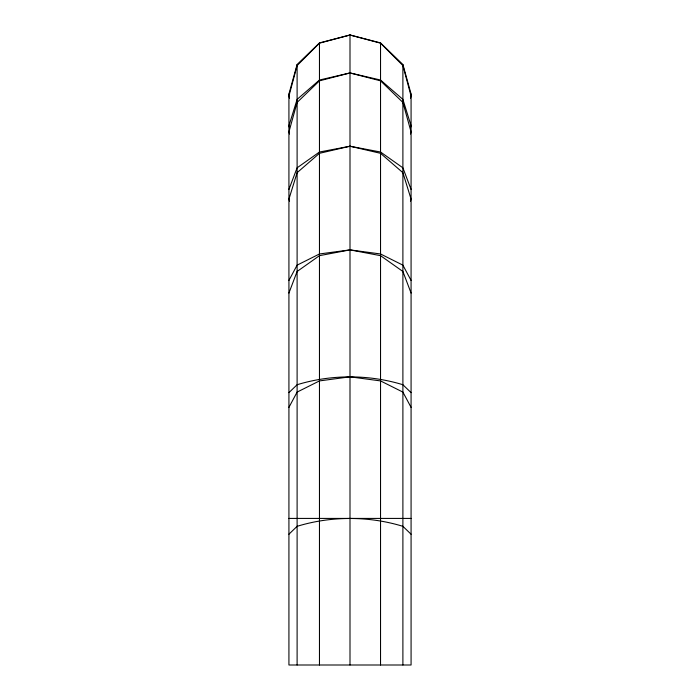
<?xml version="1.0" encoding="UTF-8"?>
<svg xmlns="http://www.w3.org/2000/svg" width="700" height="700" viewBox="0 0 700 700"><rect width="100%" height="100%" fill="white"/><g stroke="black" fill="none" stroke-linecap="round" stroke-linejoin="round"><path stroke-width="1.05" d="M410.515 98.184L411.075 96.075L402.894 65.538L380.537 43.181L350 35L319.463 42.901L297.106 64.496L288.925 93.993L288.925 665L411.075 665L411.075 93.993L402.894 64.496L380.537 42.901L350 35L319.463 43.181L297.106 65.538L288.925 96.075L289.485 98.184M410.489 96.101L411.075 93.993M410.489 134.041L411.075 131.933L402.894 102.436L380.537 80.841L350 72.94L319.463 80.027L297.106 99.382L288.925 125.834L289.555 127.864M410.445 127.864L411.075 125.834L402.894 99.382L380.537 80.027L350 72.94L319.463 80.841L297.106 102.436L288.925 131.933L289.511 134.041M410.445 201.162L411.075 199.124L402.894 172.681L380.537 153.317L350 146.23L319.463 152.014L297.106 167.825L288.925 189.42M288.925 293.072L297.106 271.477L319.463 255.666L350 249.882L380.537 253.969L402.894 265.151L411.075 280.42M288.925 280.42L297.106 265.151L319.463 253.969L350 249.882L380.537 255.666L402.894 271.477L411.075 293.072M288.925 407.365L297.106 392.096L297.106 64.496M288.925 392.639L297.106 384.729C331.249 374.281 368.751 374.281 402.894 384.729L411.075 392.639M288.925 534.222L297.106 526.321C331.249 515.874 368.751 515.874 402.894 526.321L411.075 534.222M297.106 392.096L319.463 380.914L350 376.828L380.537 380.914L402.894 392.096L411.075 407.365M288.925 518.42L411.075 518.42M411.075 189.42L402.894 167.825L380.537 152.014L350 146.23L319.463 153.317L297.106 172.681L288.925 199.124L289.555 201.162M288.925 93.993L289.511 96.101M402.894 64.496L402.894 392.096M402.894 392.359L402.894 665M380.537 42.901L380.537 665M350 35L350 665M319.463 42.901L319.463 665M297.106 392.359L297.106 665"/></g></svg>
